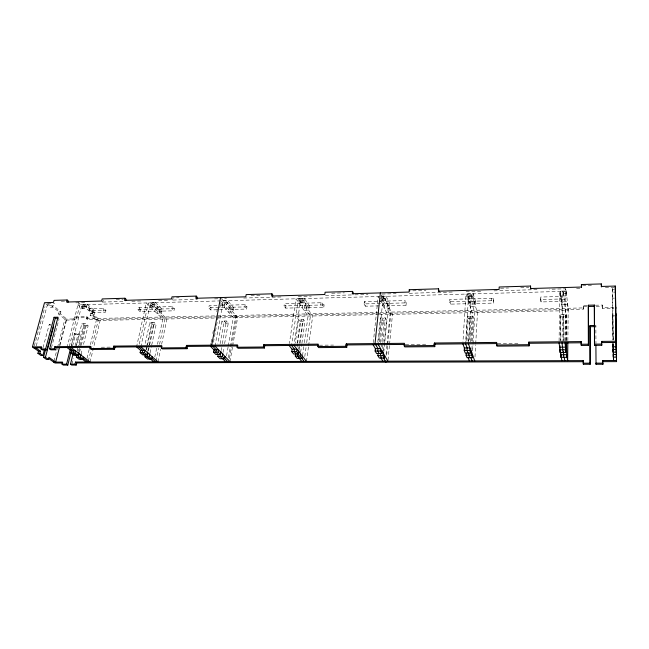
<?xml version="1.0" encoding="UTF-8"?>
<svg xmlns="http://www.w3.org/2000/svg" width="649" height="649" viewBox="0 0 649 649"><rect width="100%" height="100%" fill="white"/><g stroke="black" fill="none" stroke-linecap="round" stroke-linejoin="round"><path stroke-width="0.49" stroke-dasharray="3.25 2.43" d="M218.591 316.858L583.532 309.111L583.427 305.484L587.434 305.395M583.532 309.111L583.427 305.484M566.52 340.725L566.463 314.343L560.663 314.457L560.29 340.474M379.47 314.595L568.167 310.668L566.317 290.955L560.541 291.109L560.468 296.058L566.261 295.912L566.317 290.955M567.851 340.66L568.199 308.243L567.356 301.736L561.677 301.874L561.271 299.002L540.617 299.489L540.682 297.039L560.923 296.52L560.882 298.978M563.227 340.441L563.559 314.4L563.592 340.757M565.003 340.693L565.36 310.725L563.429 291.028L563.364 295.985L560.468 296.058M565.068 340.912L565.693 288.805L549.541 289.267M566.163 340.409L566.463 314.343M560.566 348.756L560.622 344.765M560.679 340.782L560.663 314.457M561.271 299.002L561.239 301.461L541.071 301.947L540.617 299.489M567.331 304.186L561.636 304.316L561.71 299.432L560.541 291.109M562.042 342.964L562.74 291.385L563.364 295.985M559.081 340.968L559.819 291.458L562.553 310.782M541.071 301.947L540.682 297.039M468.513 298.913L449.595 299.408L449.424 301.777L469.324 301.306L470.249 304.065L475.563 303.943L474.662 301.177L474.533 303.554L493.727 303.091L493.159 298.272L473.884 298.775L472.967 295.944L467.564 296.09L468.513 298.913L468.375 301.298M491.22 300.73L491.342 298.321M493.159 298.272L493.727 303.091M474.995 356.893L475.668 344.797M475.725 343.792L477.469 312.55L471.377 293.916L468.416 343.824M471.434 341.049L472.878 316.168L467.467 316.274L465.958 341.106M473.884 298.775L473.746 301.168L493.84 300.69M471.904 349.227L472.131 345.26M472.358 341.301L473.673 318.497L472.878 316.168M472.659 350.866L472.999 344.822M473.056 343.816L474.841 312.607L472.764 306.369L473.04 301.639L470.411 293.624L470.119 298.418L468.651 293.997L465.625 343.856M475.701 301.574L475.433 306.312L470.111 306.433L470.387 301.704L467.71 293.705L473.105 293.551L475.701 301.574L470.387 301.704M468.692 341.082L470.168 316.217L470.971 318.545L469.633 341.325M473.105 293.551L472.829 298.345L467.418 298.491L467.71 293.705M470.509 341.828L472.212 312.664L465.925 294.07L462.956 341.885M466.907 341.35L468.278 318.594L467.467 316.274M469.324 301.306L469.178 303.683L450.325 304.138L449.424 301.777M450.325 304.138L450.487 301.777L449.595 299.408M382.066 301.16L380.647 298.443L385.701 298.305L387.096 301.031L405.138 300.56L404.919 302.888L406.023 305.208L388.037 305.647L388.272 303.334L389.627 306.003L384.646 306.125L383.267 303.464L364.073 303.91L364.332 301.615L382.066 301.16L381.823 303.472M406.023 305.208L406.233 302.888L405.138 300.56M387.997 360.179L389.457 345.219M389.562 344.23L392.491 314.319L383.275 296.366L378.278 344.66M380.89 296.122L385.936 295.985L389.862 303.708L389.4 308.299L384.411 308.413L384.881 303.837L381.336 296.982M386.074 354.208L386.966 345.154M387.055 344.254L390.252 312.104M386.666 355.19L387.656 345.195M387.753 344.197L390.82 313.207L387.137 306.06M382.269 348.562L382.772 343.613M382.878 342.623L385.384 317.872L380.314 317.969L377.75 342.672M387.096 301.031L386.861 303.343L406.233 302.888M383.502 350.687L384.2 343.783M384.297 342.802L386.577 320.119L385.384 317.872M383.762 352.237L387.558 314.424L380.403 300.763L385.465 300.625L385.936 295.985M67.017 347.531L78.464 302.775L82.796 306.482L82.277 308.543L83.315 304.422L87.274 304.316L86.244 308.445L82.277 308.543L77.937 304.843L380.728 296.439L382.934 300.698L383.413 296.049L387.372 303.773L386.901 308.356L390.025 314.376M379.3 341.869L381.531 320.217L380.314 317.969M383.267 303.464L383.024 305.768L380.079 305.833M380.306 342.648L382.845 317.921L384.054 320.168L381.742 342.826M381.344 346.769L381.644 343.808M382.934 300.698L383.413 296.058M373.272 342.696L378.172 296.512L379.065 298.207M379.097 305.857L365.355 306.19L365.614 303.902L364.332 301.615M300.998 303.261L299.181 300.641L303.919 300.511L305.72 303.14L322.65 302.702L322.35 304.957L323.81 307.196L306.936 307.602L307.253 305.363L309.013 307.942L304.332 308.048L302.548 305.484L284.019 305.922L284.359 303.691L300.998 303.261L300.682 305.501M323.81 307.196L324.111 304.941L322.65 302.702M320.752 304.998L321.052 302.742M304.779 356.479L306.15 346.615M306.693 342.664L310.392 316.031L306.36 310.222L306.985 305.776L301.874 298.329L301.225 302.832L298.37 298.727L291.547 345.463M306.458 361.404L308.494 346.59M308.632 345.609L312.704 315.982L300.771 298.662L293.997 345.438M309.322 305.72L308.697 310.165L304.016 310.279L304.649 305.833L299.505 298.394L304.243 298.264L309.322 305.72L304.649 305.833M302.556 355.506L303.797 346.631M304.349 342.688L308.072 316.079L295.985 298.791L289.405 343.499M298.67 349.17L299.367 344.262M299.514 343.28L302.58 321.685L301.022 319.519L297.64 343.167M299.059 350.046L299.903 344.132M300.041 343.143L303.399 319.47L298.645 319.559L295.238 343.191M305.72 303.14L305.403 305.387L324.111 304.941M300.657 352.099L301.761 344.238M301.907 343.256L304.957 321.636L303.399 319.47M297.12 343.305L300.219 321.726L298.645 319.559M302.548 305.484L302.231 307.715L285.633 308.121L284.019 305.922M297.072 347.11L297.493 344.157M304.243 298.264L303.602 302.767L298.848 302.888L299.505 298.394M285.633 308.121L285.974 305.898L284.359 303.691M217.017 305.436L209.189 305.638L208.775 307.804L226.696 307.383L228.829 309.865L233.234 309.76L231.117 307.269L230.728 309.443L246.596 309.062L246.969 306.872L245.2 304.706L229.284 305.119L227.126 302.588L222.664 302.702M245.2 304.706L244.819 306.904L246.596 309.062M228.416 357.713L235.855 315.446M229.34 358.654L231.401 346.882M231.571 345.901L236.739 316.477M229.957 361.623L232.52 346.931M232.691 345.949L237.664 317.539L221.487 298.67L226.533 298.524M233.616 307.602L232.845 311.926L228.44 312.023L229.219 307.707L233.616 307.602L227.523 300.406L223.061 300.528L222.266 304.892L226.728 304.779L227.523 300.406M226.55 355.766L228.107 346.964M228.278 345.99L233.299 317.629L219.411 301.59M223.021 352.496L223.897 347.588M224.603 343.67L228.286 323.064L226.428 320.971L221.958 321.06L217.837 343.662M220.108 343.71L224.189 321.012L226.063 323.105M226.696 307.383L226.298 309.549L210.69 309.93L208.775 307.804M221.122 350.549L221.642 347.556M222.356 343.694L226.428 320.971M229.284 305.119L228.894 307.302L246.969 306.872M224.497 304.835L225.292 300.463L231.417 307.658L230.646 311.974L235.473 317.588M224.449 307.415L224.846 305.233L221.082 300.868M213.448 342.226L218.567 314.505M219.808 307.772L220.757 302.629M215.014 346.168L223.329 300.812M210.43 346.209L210.982 343.256M211.16 342.266L211.712 339.313M212.807 333.416L213.351 330.463M216.823 311.763L217.374 308.81M210.69 309.93L211.095 307.772L209.189 305.638M153.156 307.099L138.407 307.48L137.937 309.581L155.273 309.175L157.715 311.569L161.869 311.471L159.443 309.07L158.989 311.179L173.932 310.814L174.378 308.697L172.334 306.596L157.342 306.985L154.868 304.535L150.665 304.649L153.156 307.099L152.693 309.208M172.593 300.073L173.04 297.915L179.083 297.737M172.334 306.596L171.888 308.729L173.932 310.814M156.06 360.86L158.729 348.221M159.549 344.335L164.878 319.057L159.338 313.621L160.238 309.427L153.229 302.475L152.304 306.717L148.402 302.888L138.691 346.866M157.95 361.826L160.603 349.178M161.625 344.311L166.939 319.008L150.519 302.832L140.849 346.85M154.795 356.982L156.644 348.237M157.472 344.351L162.818 319.097L146.285 302.945L136.541 346.891M155.33 302.418L162.315 309.378L161.414 313.572L157.261 313.67L158.169 309.476L151.136 302.531L150.203 306.774L154.405 306.661L155.33 302.418L151.136 302.531M147.85 350.931L148.913 346.014M149.132 345.025L154.016 322.383L149.805 322.464L144.881 345.065M157.342 306.985L156.88 309.102L174.378 308.697M148.345 350.914L149.4 346.014M149.611 345.033L154.048 324.443L151.915 322.423L147.007 345.049M150.041 352.861L151.517 345.99M151.728 345.008L156.149 324.411L154.016 322.383M145.936 349.965L146.788 346.031M146.439 349.949L147.282 346.031M147.501 345.049L151.955 324.484L149.805 322.464M155.273 309.175L154.819 311.277L140.103 311.634L137.937 309.581M139.308 309.549L139.778 307.439M140.103 311.634L140.573 309.541L138.407 307.48M103.653 308.38L103.15 310.449L105.438 312.469L105.941 310.409L103.653 308.38L89.505 308.746L86.763 306.377L82.796 306.482M88.329 361.055L90.917 350.419M91.152 349.454L98.226 320.444L92.069 315.179L93.083 311.098L85.295 304.365L84.256 308.494L79.924 304.795L69.037 347.507M102.988 301.379L103.329 299.984M90.065 362.02L100.173 320.403L81.92 304.738L71.074 347.491M87.063 358.167L89.189 349.47M90.373 344.635L96.782 318.456L90.617 313.183L94.535 313.086L91.842 310.757L91.331 312.81L105.438 312.469M87.274 304.316L95.038 311.049L94.032 315.13L90.114 315.219L91.128 311.147L83.315 304.422M78.854 351.45L80.046 346.663M80.281 345.706L85.773 323.713L81.806 323.786L76.282 345.747M89.505 308.746L88.994 310.806L105.941 310.409M217.577 316.882L87.526 319.649L88.029 317.637L86.885 316.671L74.156 316.963L73.645 318.959L74.805 319.916L75.316 317.921L74.156 316.963M79.559 352.229L80.289 349.284M81.271 345.349L86.163 325.709L83.786 323.746L78.278 345.73M81.068 354.176L82.285 349.267M83.51 344.351L88.142 325.676L85.773 323.713M71.909 364.097L73.353 358.329M76.014 347.767L79.389 334.324L78.229 333.383L74.384 333.448L71.212 345.933M77.085 350.509L78.042 346.688M77.807 351.263L78.294 349.3M79.275 345.373L84.183 325.749L81.806 323.786M87.526 319.649L86.382 318.683L86.885 316.671M72.639 345.885L75.56 334.381L74.384 333.448M75.073 345.893L78.229 333.383M59.505 345.455L66.093 320.103L58.475 313.954L59.002 311.942L50.849 305.33L50.306 307.358L52.228 307.31L52.772 305.273L50.849 305.33M59.951 345.503L66.798 319.105L60.381 313.905L58.475 313.954M53.972 361.144L57.282 348.448M57.534 347.475L64.916 319.146L73.645 318.959M51.425 347.913L59.002 319.162M60.381 313.905L60.909 311.901L52.772 305.273M43.012 347.718L49.251 324.419L51.174 324.386M34.292 345.917L44.992 306.588M36.255 345.893L47.45 304.616M61.298 301.225L65.322 301.104M116.203 299.603L123.14 299.392M251.033 295.611L261.904 295.287M331.712 293.226L344.424 292.853M412.837 290.825L425.947 290.444M500.525 288.237L508.597 287.994M520.709 287.637L528.781 287.402M582.542 285.811L591.466 285.544M47.766 303.651L54.727 303.456M75.795 302.848L84.808 302.588M102.639 302.077L123.789 301.469M131.844 301.241L141.612 300.958M158.599 300.471L169.592 300.163M173.145 300.057L197.312 299.367M214.576 298.873L219.516 298.727M243.667 298.037L283.061 296.901M298.199 296.471L311.325 296.098M325.457 295.693L351.701 294.938M354.954 294.841L367.967 294.468M381.961 294.07L396.109 293.664M409.235 293.291L452.637 292.042M466.112 291.661L480.901 291.231M494.027 290.857L537.697 289.608M576.555 288.489L581.545 288.351M605.371 287.661L614.303 287.41M614.392 289.608L612.396 289.665L612.421 292.18L615.422 292.099M381.58 296.415L565.66 291.304L566.261 295.903M220.928 305.338L224.846 305.233M59.002 311.942L60.909 311.901M91.128 311.147L95.038 311.049M158.169 309.476L162.315 309.378M384.881 303.837L389.862 303.708M561.71 299.432L567.388 299.294M613.289 339.427L612.672 298.167L615.609 298.094M561.636 304.316L564.484 304.251M595.449 305.217L602.467 305.054L602.532 306.263L595.531 306.425M75.316 317.921L88.029 317.637M583.54 306.685L587.54 306.596M86.382 318.683L215.695 315.885M216.661 315.86L379.146 312.339M380.16 312.323L583.419 307.918M613.913 307.253L602.483 307.504L602.548 308.705L613.946 308.462M66.093 320.103L74.805 319.916M378.911 314.603L96.287 320.484L90.114 315.219M84.183 325.749L88.142 325.676M151.955 324.484L156.149 324.411M228.286 323.064L223.84 323.145L221.958 321.06M300.219 321.726L304.957 321.636M381.531 320.217L386.577 320.119M468.278 318.594L473.673 318.497M561.02 316.874L566.788 316.761M613.045 340.254L612.729 313.443L612.81 315.909L615.804 315.852M75.56 334.381L79.389 334.324M101.285 347.215L112.366 347.11M319.332 345.203L333.529 345.073M405.455 344.408L426.596 344.213M497.621 343.556L519.776 343.353M49.251 324.419L50.492 325.384M45.779 303.708L50.306 307.358M47.71 303.651L52.228 307.31M101.65 301.022L102.818 302.077M364.073 303.91L365.355 306.19M381.409 294.954L383.17 298.37M560.923 296.52L560.509 293.583L566.285 293.429L565.693 288.805M595.92 326.609L595.831 325.449L595.969 343.451M612.672 298.167L612.267 287.466L612.867 339.492M612.81 315.909L613.094 339.638M602.467 305.054L602.548 308.705"/><path stroke-width="0.97" d="M186.482 345.406L187.529 346.42L187.082 348.7L186.036 347.694L186.482 345.406L237.493 344.911L237.088 347.247L238.037 348.278L264.338 348.059L263.445 347.012L263.818 344.66L318.205 344.132L317.88 346.542L318.659 347.613L346.72 347.377L346.006 346.298L346.298 343.856L404.4 343.305L404.173 345.795L404.749 346.899L434.765 346.655L434.254 345.536L434.449 343.013L496.663 342.412L496.899 346.136L529.065 345.868L528.878 342.104L581.196 341.593L581.317 345.438L588.432 345.382L588.343 305.217L594.37 305.079L594.557 345.333L601.745 345.268L601.655 341.398L615.982 341.26L616.25 352.147L613.183 352.172L613.086 349.454L616.169 349.43M588.432 345.382L588.343 305.217M594.873 325.465L590.063 325.538L590.176 364.251L583.37 364.267L583.256 360.617L75.544 362.061L75.016 364.162L76.209 365.046L76.736 362.953L75.544 362.061M583.37 364.267L583.256 360.617M601.38 285.252L601.307 283.929L581.423 284.53L581.415 287.045L530.468 288.529L530.541 286.055L499.186 287.004L499.073 289.438L438.383 291.206L438.57 288.821L409.268 289.705L409.048 292.066L352.277 293.721L352.553 291.401L325.108 292.228L324.8 294.516L271.574 296.066L271.939 293.827L246.174 294.597L245.793 296.82L195.795 298.28L196.225 296.098L172.001 296.828L171.547 298.986L124.486 300.357L124.981 298.24L102.161 298.929L101.65 301.022L66.563 302.045L67.107 299.976L54.029 300.373L53.478 302.426L44.513 302.685L32.45 346.891L38.494 351.214L40.449 351.198L39.873 353.324L42.883 355.474L44.44 349.649M581.317 345.438L581.196 341.593M581.545 287.515L581.423 284.53M560.525 351.742L560.906 357.331L566.739 357.315L566.496 342.721M566.739 357.315L566.772 354.735L567.64 360.657L567.826 342.664M563.454 351.726L563.819 357.323M565.66 347.158L559.73 347.199L560.119 352.48L566.025 352.439L565.044 342.94M566.025 352.439L566.139 342.412M560.119 352.48L560.144 350.476M560.906 357.331L560.939 354.76M529.065 345.868L528.878 342.104M530.752 288.983L530.541 286.055M470.744 352.991L469.779 350.419L469.925 347.896L464.392 347.937L464.238 350.46L465.236 353.024L470.744 352.991L470.914 350.006M466.193 353.226L466.079 355.206L467.053 357.713L472.504 357.696L471.563 355.173L471.734 352.204M472.504 357.696L472.642 355.198M468.935 353.21L468.813 355.19L469.771 357.704M434.765 346.655L434.952 344.132L434.449 343.013M438.927 291.644L438.57 288.821M378.083 353.681L377.88 355.644L379.332 358.07L384.435 358.053L384.67 355.636M381.774 353.51L380.314 351.028L380.565 348.578L375.39 348.627L375.138 351.06L376.623 353.543L381.774 353.51L382.074 350.541M384.435 358.053L383.007 355.62L383.308 352.658M380.639 353.664L380.444 355.636L381.88 358.061M380.355 292.902L375.025 343.589L377.978 348.602L377.718 351.044L379.194 353.527M346.72 347.377L347.004 344.944L346.298 343.856M353.048 294.127L353.234 292.594L352.553 291.401M295.717 353.113L295.295 356.058L297.169 358.402L301.947 358.386L302.28 356.05M298.394 351.133L297.696 356.041L299.554 358.394M289.113 345.479L292.115 349.276L291.758 351.628L293.673 354.021L298.499 353.997L298.921 351.036M301.947 358.386L300.098 356.033L300.519 353.088M298.499 353.997L296.609 351.596L296.95 349.227L292.107 349.267M264.338 348.059L264.711 345.706L263.818 344.66M272.548 296.463L272.783 294.971L271.939 293.827M218.161 354.484L217.804 356.439L220.043 358.719L224.538 358.702L224.935 356.431M224.538 358.702L222.315 356.423L222.842 353.478M218.137 352.123L218.551 349.827L214.008 349.868L213.586 352.156L215.866 354.476L220.4 354.451L218.137 352.123L213.586 352.156M220.936 351.498L220.06 356.431L222.282 358.71M220.538 297.558L211.72 345.163L216.279 349.852L215.857 352.139L218.129 354.459M196.939 298.654L197.223 297.201L196.225 296.098M187.082 348.7L162.388 348.902L161.293 347.905L161.763 345.641L113.826 346.104L113.307 348.326L114.492 349.3L115.003 347.085L113.826 346.104M145.376 354.849L144.954 356.804L147.51 359.011L151.736 358.994L152.207 356.796M146.999 354.873L144.411 352.618L144.897 350.395L140.622 350.428L140.135 352.65L142.739 354.898L146.999 354.873L147.639 351.92M147.915 352.878L147.072 356.796L149.619 359.002M151.736 358.994L149.197 356.788L149.83 353.843M125.784 300.714L126.109 299.311L124.981 298.24M114.492 349.3L91.258 349.495L90.033 348.529L90.576 346.331L54.873 346.671L54.305 348.838L55.595 349.787L56.155 347.629L54.873 346.671M77.069 354.208L76.331 357.145L79.162 359.286L83.153 359.27L83.68 357.137M67.017 347.531L71.536 350.963L70.992 353.121L73.881 355.295L77.896 355.271L78.61 352.407M79.308 353.21L78.334 357.137L81.157 359.278M83.153 359.27L80.338 357.128L81.068 354.176M77.896 355.271L75.024 353.088L75.568 350.931L71.536 350.963M53.721 362.126L62.588 362.101L62.053 364.186L63.269 365.071L67.788 365.062L71.674 349.722M76.209 365.046L71.666 365.054L70.465 364.17L73.134 353.591M67.788 365.062L66.579 364.178L70.238 349.77M59.44 347.458L55.636 362.118L48.943 357.307L48.391 359.408L46.452 359.416L43.499 357.315L45.552 349.568M67.975 302.393L68.332 301.014L67.107 299.976M46.931 349.86L55.311 318.286L54.045 317.288L45.633 348.911L46.931 349.86L42.299 349.9L40.984 348.951L41.568 346.801L32.45 346.891M48.391 359.408L45.438 357.299L53.656 326.317M55.595 349.787L50.922 349.827L49.632 348.878L57.996 317.199L54.045 317.288M42.883 355.474L40.936 355.49L37.918 353.34L38.494 351.214M601.323 286.46L615.26 286.055L615.844 308.421M55.311 318.286L58.264 318.221M588.448 306.482L594.46 306.352M590.16 326.698L594.963 326.625M33.772 347.832L41.861 347.759M56.155 347.629L90.803 347.312M114.378 347.093L162.023 346.655M186.231 346.428L238.045 345.949M264.078 345.714L318.326 345.211M345.69 344.96L404.976 344.416M433.646 344.148L497.012 343.564M528.838 343.272L581.326 342.786M40.984 348.951L45.633 348.911M49.632 348.878L54.305 348.838M90.033 348.529L113.307 348.326M161.293 347.905L186.036 347.694M237.088 347.247L263.445 347.012M317.88 346.542L346.006 346.298M404.173 345.795L434.254 345.536M496.542 344.992L528.797 344.708M581.188 344.254L588.319 344.189M594.37 305.079L594.468 344.14L601.672 344.075L601.745 345.268M616.136 346.769L613.054 346.793L612.907 342.494M37.918 353.34L39.873 353.324M70.992 353.121L75.024 353.088M140.135 352.65L144.411 352.618M291.758 351.628L296.609 351.596M375.138 351.06L380.314 351.028M464.238 350.46L469.779 350.419M559.689 349.811L565.636 349.77M43.499 357.315L45.438 357.299M76.331 357.145L80.338 357.128M144.954 356.804L149.197 356.788M217.804 356.439L222.315 356.423M295.295 356.058L300.098 356.033M377.88 355.644L383.007 355.62M466.079 355.206L471.563 355.173M560.485 354.735L566.358 354.703M615.804 315.852L615.739 313.386L616.388 357.112L613.354 357.12L613.264 354.468L616.307 354.451M602.913 364.235L602.84 363.14L595.952 363.156L596.042 364.243L602.913 364.235L602.824 360.56L616.518 360.519M62.823 362.986L54.946 363.002L48.505 358.386M76.736 362.953L583.378 361.704M615.82 307.212L616.55 361.623L602.889 361.655L602.824 360.56M62.053 364.186L66.579 364.178M70.465 364.17L75.016 364.162M583.248 363.18L590.079 363.172L590.176 364.251M35.736 347.815L40.449 351.198M75.884 355.287L73.004 353.105L73.548 350.947L69.037 347.507M82.107 358.986L86.114 362.028M82.488 357.753L88.094 362.028M71.074 347.491L90.065 362.02M144.865 354.881L142.269 352.634L142.756 350.411L138.691 346.866M136.541 346.891L141.036 350.784M150.024 358.589L153.764 361.842M151.533 358.061L155.857 361.834M140.849 346.85L157.95 361.826M210.43 346.209L214.543 350.411M222.347 358.394L225.511 361.631M223.946 357.737L228.651 362.58M215.014 346.168L229.957 361.623M296.082 354.013L294.184 351.612L294.524 349.243L291.547 345.463M298.71 357.599L301.728 361.42M301.087 357.591L304.089 361.412M293.997 345.438L306.458 361.404M373.061 344.708L375.641 349.04M380.801 357.721L382.861 361.185M383.518 358.021L385.968 362.191M378.278 344.66L387.899 361.168M409.268 289.705L409.811 290.922M462.834 343.881L464.903 349.267M468.01 357.348L469.397 360.941M467.986 353.007L467.004 350.436L467.158 347.913L465.625 343.856M470.841 357.664L472.083 360.933M468.416 343.824L474.768 360.925M559.049 342.988L559.844 347.905M560.152 349.868L561.101 355.766M561.409 357.721L561.888 360.674M562.042 342.964L563.072 352.456M564.306 357.704L564.76 360.666M594.468 344.14L594.557 345.333M601.655 341.398L601.728 342.599L616.015 342.469L615.26 286.055M613.329 354.5L613.54 360.528L613.346 344.457M616.347 354.484L616.55 361.623M613.151 344.578L613.354 357.12M613.086 344.221L613.183 352.172M601.307 283.929L601.388 286.939M595.896 345.292L596.042 364.243M590.063 325.538L590.079 363.172"/></g></svg>
